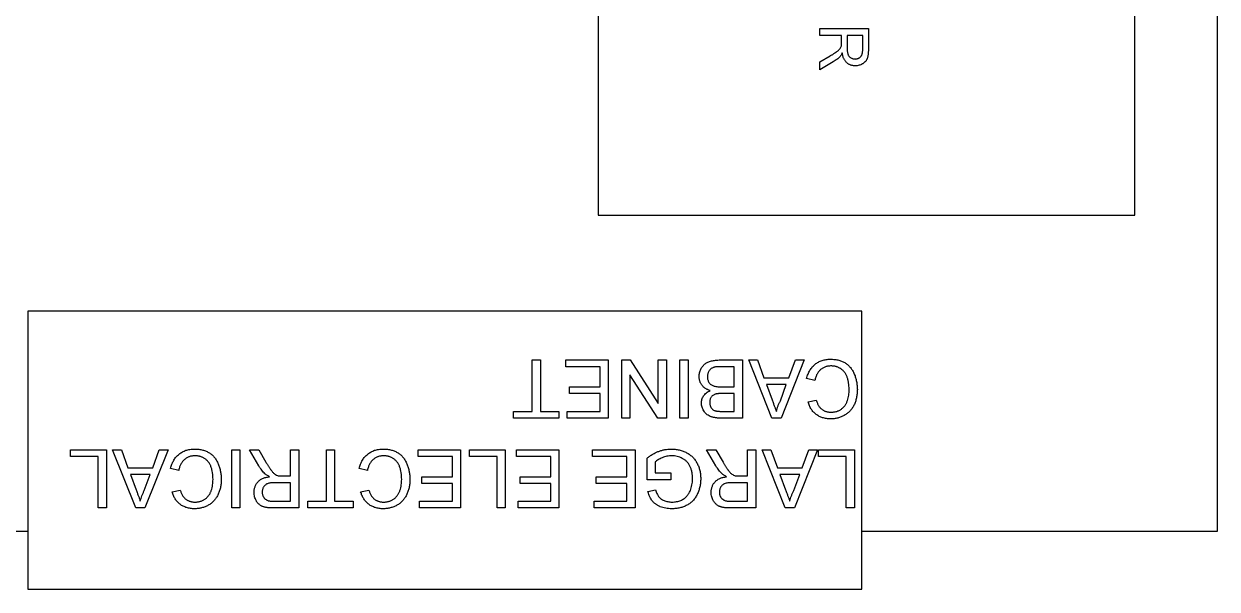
# Model space of a CAD drawing. Header units: inches. Extents: x -978 to -2, y 48 to 749.
# Drawn here: x -130.5 to -6, y 48.8 to 107.7 of the extents above; entities that cross this region are included whole.
import ezdxf

# ---------------------------------------------------------------- set-up
doc = ezdxf.new("R2010")
doc.units = ezdxf.units.IN
doc.header["$MEASUREMENT"] = 0

msp = doc.modelspace()

# ---------------------------------------------------------------- linework, layer by layer
at = {"color": 7, "linetype": 'Continuous', "lineweight": 25}
for p, q in [((-6, 183.28), (-6, 54.78)), ((-70.58, 162.8), (-70.58, 87.8)), ((-14.58, 87.8), (-14.58, 162.8)), ((-47.44, 107.25), (-42.38, 107.25)), ((-47.44, 106.54), (-47.44, 107.25)), ((-42.38, 107.25), (-42.38, 105.06)), ((-45.17, 106.54), (-47.44, 106.54)), ((-45.17, 105.81), (-45.17, 106.54)), ((-44.59, 106.54), (-44.59, 105.18)), ((-42.97, 106.54), (-44.59, 106.54)), ((-42.97, 105.03), (-42.97, 106.54)), ((-47.44, 103.76), (-46.37, 104.39)), ((-46.04, 103.78), (-47.44, 102.95)), ((-47.44, 102.95), (-47.44, 103.76)), ((-70.58, 87.8), (-14.58, 87.8)), ((-43.06, 77.78), (-130.06, 77.78)), ((-130.06, 77.78), (-130.06, 48.78)), ((-43.06, 48.78), (-43.06, 77.78)), ((-77.45, 72.68), (-76.59, 72.68)), ((-77.45, 67.31), (-77.45, 72.68)), ((-76.59, 72.68), (-76.59, 67.31)), ((-73.95, 72.68), (-69.51, 72.68)), ((-73.95, 71.98), (-73.95, 72.68)), ((-69.51, 72.68), (-69.51, 66.61)), ((-68.11, 72.68), (-67.21, 72.68)), ((-68.11, 66.61), (-68.11, 72.68)), ((-67.21, 72.68), (-64.3, 68.15)), ((-64.3, 72.68), (-63.45, 72.68)), ((-64.3, 68.15), (-64.3, 72.68)), ((-63.45, 72.68), (-63.45, 66.61)), ((-62.05, 72.68), (-61.19, 72.68)), ((-62.05, 66.61), (-62.05, 72.68)), ((-61.19, 72.68), (-61.19, 66.61)), ((-57.79, 72.68), (-55.51, 72.68)), ((-55.51, 72.68), (-55.51, 66.61)), ((-54.86, 72.68), (-53.96, 72.68)), ((-52.46, 66.61), (-54.86, 72.68)), ((-53.96, 72.68), (-53.27, 70.81)), ((-49.08, 72.68), (-51.49, 66.61)), ((-50.68, 70.81), (-49.99, 72.68)), ((-49.99, 72.68), (-49.08, 72.68)), ((-70.37, 71.98), (-73.95, 71.98)), ((-70.37, 69.88), (-70.37, 71.98)), ((-67.26, 71.14), (-67.26, 66.61)), ((-64.35, 66.61), (-67.26, 71.14)), ((-56.37, 71.98), (-57.8, 71.98)), ((-56.37, 69.88), (-56.37, 71.98)), ((-73.56, 69.88), (-70.37, 69.88)), ((-73.56, 69.18), (-73.56, 69.88)), ((-57.7, 69.88), (-56.37, 69.88)), ((-53.27, 70.81), (-50.68, 70.81)), ((-53.01, 70.11), (-52.42, 68.52)), ((-50.94, 70.11), (-53.01, 70.11)), ((-51.56, 68.43), (-50.94, 70.11)), ((-47.97, 70.54), (-48.82, 70.74)), ((-70.37, 69.18), (-73.56, 69.18)), ((-70.37, 67.31), (-70.37, 69.18)), ((-56.37, 69.18), (-57.62, 69.18)), ((-56.37, 67.31), (-56.37, 69.18)), ((-48.67, 68.3), (-47.81, 68.48)), ((-79.39, 67.31), (-77.45, 67.31)), ((-79.39, 66.61), (-79.39, 67.31)), ((-76.59, 67.31), (-74.65, 67.31)), ((-74.65, 67.31), (-74.65, 66.61)), ((-73.79, 67.31), (-70.37, 67.31)), ((-73.79, 66.61), (-73.79, 67.31)), ((-57.52, 67.31), (-56.37, 67.31)), ((-74.65, 66.61), (-79.39, 66.61)), ((-69.51, 66.61), (-73.79, 66.61)), ((-67.26, 66.61), (-68.11, 66.61)), ((-63.45, 66.61), (-64.35, 66.61)), ((-61.19, 66.61), (-62.05, 66.61)), ((-55.51, 66.61), (-57.78, 66.61)), ((-51.49, 66.61), (-52.46, 66.61)), ((-125.59, 63.31), (-121.86, 63.31)), ((-125.59, 62.61), (-125.59, 63.31)), ((-122.71, 62.61), (-125.59, 62.61)), ((-122.71, 57.24), (-122.71, 62.61)), ((-121.86, 63.31), (-121.86, 57.24)), ((-121.21, 63.31), (-120.3, 63.31)), ((-118.8, 57.24), (-121.21, 63.31)), ((-120.3, 63.31), (-119.61, 61.44)), ((-115.43, 63.31), (-117.84, 57.24)), ((-117.03, 61.44), (-116.34, 63.31)), ((-116.34, 63.31), (-115.43, 63.31)), ((-108.79, 63.31), (-107.94, 63.31)), ((-108.79, 57.24), (-108.79, 63.31)), ((-107.94, 63.31), (-107.94, 57.24)), ((-106.95, 63.31), (-105.97, 63.31)), ((-105.96, 61.63), (-106.95, 63.31)), ((-105.97, 63.31), (-105.22, 62.02)), ((-102.65, 63.31), (-101.79, 63.31)), ((-102.65, 60.58), (-102.65, 63.31)), ((-101.79, 63.31), (-101.79, 57.24)), ((-98.91, 63.31), (-98.06, 63.31)), ((-98.91, 57.94), (-98.91, 63.31)), ((-98.06, 63.31), (-98.06, 57.94)), ((-89.35, 63.31), (-84.91, 63.31)), ((-89.35, 62.61), (-89.35, 63.31)), ((-85.77, 62.61), (-89.35, 62.61)), ((-85.77, 60.5), (-85.77, 62.61)), ((-84.91, 63.31), (-84.91, 57.24)), ((-83.98, 63.31), (-80.25, 63.31)), ((-83.98, 62.61), (-83.98, 63.31)), ((-81.1, 62.61), (-83.98, 62.61)), ((-81.1, 57.24), (-81.1, 62.61)), ((-80.25, 63.31), (-80.25, 57.24)), ((-79.08, 63.31), (-74.65, 63.31)), ((-79.08, 62.61), (-79.08, 63.31)), ((-75.5, 62.61), (-79.08, 62.61)), ((-75.5, 60.5), (-75.5, 62.61)), ((-74.65, 63.31), (-74.65, 57.24)), ((-71.15, 63.31), (-66.71, 63.31)), ((-71.15, 62.61), (-71.15, 63.31)), ((-67.57, 62.61), (-71.15, 62.61)), ((-67.57, 60.5), (-67.57, 62.61)), ((-66.71, 63.31), (-66.71, 57.24)), ((-65.47, 60.19), (-65.47, 62.44)), ((-59.28, 63.31), (-58.29, 63.31)), ((-58.28, 61.63), (-59.28, 63.31)), ((-58.29, 63.31), (-57.54, 62.02)), ((-54.97, 63.31), (-54.11, 63.31)), ((-54.97, 60.58), (-54.97, 63.31)), ((-54.11, 63.31), (-54.11, 57.24)), ((-53.46, 63.31), (-52.56, 63.31)), ((-51.05, 57.24), (-53.46, 63.31)), ((-52.56, 63.31), (-51.87, 61.44)), ((-47.68, 63.31), (-50.09, 57.24)), ((-49.28, 61.44), (-48.59, 63.31)), ((-48.59, 63.31), (-47.68, 63.31)), ((-47.58, 63.31), (-43.84, 63.31)), ((-47.58, 62.61), (-47.58, 63.31)), ((-44.7, 62.61), (-47.58, 62.61)), ((-44.7, 57.24), (-44.7, 62.61)), ((-43.84, 63.31), (-43.84, 57.24)), ((-119.61, 61.44), (-117.03, 61.44)), ((-114.31, 61.16), (-115.17, 61.36)), ((-94.64, 61.16), (-95.49, 61.36)), ((-64.61, 62.04), (-64.61, 60.89)), ((-51.87, 61.44), (-49.28, 61.44)), ((-119.35, 60.74), (-118.77, 59.14)), ((-117.28, 60.74), (-119.35, 60.74)), ((-117.91, 59.06), (-117.28, 60.74)), ((-102.65, 59.88), (-104.27, 59.88)), ((-103.52, 60.58), (-102.65, 60.58)), ((-102.65, 57.94), (-102.65, 59.88)), ((-88.96, 60.5), (-85.77, 60.5)), ((-88.96, 59.8), (-88.96, 60.5)), ((-85.77, 59.8), (-88.96, 59.8)), ((-85.77, 57.94), (-85.77, 59.8)), ((-78.69, 60.5), (-75.5, 60.5)), ((-78.69, 59.8), (-78.69, 60.5)), ((-75.5, 59.8), (-78.69, 59.8)), ((-75.5, 57.94), (-75.5, 59.8)), ((-70.76, 60.5), (-67.57, 60.5)), ((-70.76, 59.8), (-70.76, 60.5)), ((-67.57, 59.8), (-70.76, 59.8)), ((-67.57, 57.94), (-67.57, 59.8)), ((-62.98, 60.19), (-65.47, 60.19)), ((-64.61, 60.89), (-62.98, 60.89)), ((-62.98, 60.89), (-62.98, 60.19)), ((-54.97, 59.88), (-56.59, 59.88)), ((-55.84, 60.58), (-54.97, 60.58)), ((-54.97, 57.94), (-54.97, 59.88)), ((-51.61, 60.74), (-51.02, 59.14)), ((-49.54, 60.74), (-51.61, 60.74)), ((-50.16, 59.06), (-49.54, 60.74)), ((-115.01, 58.92), (-114.16, 59.11)), ((-95.34, 58.92), (-94.48, 59.11)), ((-65.37, 58.95), (-64.59, 59.14)), ((-104.46, 57.94), (-102.65, 57.94)), ((-100.86, 57.94), (-98.91, 57.94)), ((-100.86, 57.24), (-100.86, 57.94)), ((-98.06, 57.94), (-96.11, 57.94)), ((-96.11, 57.94), (-96.11, 57.24)), ((-89.19, 57.94), (-85.77, 57.94)), ((-89.19, 57.24), (-89.19, 57.94)), ((-78.92, 57.94), (-75.5, 57.94)), ((-78.92, 57.24), (-78.92, 57.94)), ((-70.99, 57.94), (-67.57, 57.94)), ((-70.99, 57.24), (-70.99, 57.94)), ((-56.78, 57.94), (-54.97, 57.94)), ((-121.86, 57.24), (-122.71, 57.24)), ((-117.84, 57.24), (-118.8, 57.24)), ((-107.94, 57.24), (-108.79, 57.24)), ((-101.79, 57.24), (-104.42, 57.24)), ((-96.11, 57.24), (-100.86, 57.24)), ((-84.91, 57.24), (-89.19, 57.24)), ((-80.25, 57.24), (-81.1, 57.24)), ((-74.65, 57.24), (-78.92, 57.24)), ((-66.71, 57.24), (-70.99, 57.24)), ((-54.11, 57.24), (-56.74, 57.24)), ((-50.09, 57.24), (-51.05, 57.24)), ((-43.84, 57.24), (-44.7, 57.24)), ((-130.06, 54.78), (-142.06, 54.78)), ((-6, 54.78), (-43.06, 54.78)), ((-130.06, 48.78), (-43.06, 48.78))]:
    msp.add_line(p, q, dxfattribs=at)
for points, knots in [([(-45.19, 105.46), (-45.19, 105.48), (-45.18, 105.52), (-45.18, 105.6), (-45.17, 105.7), (-45.17, 105.77), (-45.17, 105.81)], [0, 0, 0, 0, 0.177495, 0.405226, 0.678388, 1, 1, 1, 1]), ([(-46.37, 104.39), (-46.33, 104.42), (-46.26, 104.46), (-46.15, 104.52), (-46.06, 104.59), (-45.97, 104.64), (-45.88, 104.7), (-45.8, 104.75), (-45.73, 104.8), (-45.65, 104.86), (-45.56, 104.93), (-45.46, 105.01), (-45.38, 105.09), (-45.31, 105.19), (-45.24, 105.31), (-45.21, 105.41), (-45.19, 105.46)], [0, 0, 0, 0, 0.080781, 0.156541, 0.227935, 0.29431, 0.356868, 0.414759, 0.467641, 0.516748, 0.60473, 0.681571, 0.74811, 0.804941, 0.905406, 1, 1, 1, 1]), ([(-45.1, 104.7), (-45.13, 104.66), (-45.16, 104.58), (-45.23, 104.48), (-45.29, 104.39), (-45.33, 104.33), (-45.35, 104.31)], [0, 0, 0, 0, 0.293076, 0.556562, 0.791914, 1, 1, 1, 1]), ([(-43.75, 103.36), (-43.79, 103.36), (-43.87, 103.36), (-44, 103.38), (-44.12, 103.41), (-44.24, 103.44), (-44.34, 103.49), (-44.45, 103.54), (-44.55, 103.61), (-44.64, 103.69), (-44.73, 103.78), (-44.81, 103.88), (-44.88, 103.99), (-44.94, 104.11), (-45, 104.24), (-45.04, 104.38), (-45.08, 104.54), (-45.1, 104.65), (-45.1, 104.7)], [0, 0, 0, 0, 0.061413, 0.121295, 0.179224, 0.235938, 0.292217, 0.348197, 0.404445, 0.462026, 0.520334, 0.580383, 0.641826, 0.706363, 0.773851, 0.845266, 0.920155, 1, 1, 1, 1]), ([(-44.59, 105.18), (-44.59, 105.12), (-44.58, 104.99), (-44.57, 104.81), (-44.54, 104.66), (-44.5, 104.53), (-44.45, 104.42), (-44.38, 104.33), (-44.3, 104.25), (-44.2, 104.19), (-44.1, 104.14), (-43.99, 104.1), (-43.88, 104.08), (-43.8, 104.08), (-43.76, 104.07)], [0, 0, 0, 0, 0.12886, 0.240892, 0.338044, 0.42012, 0.494058, 0.566095, 0.636805, 0.709148, 0.781942, 0.854285, 0.92617, 1, 1, 1, 1]), ([(-43.76, 104.07), (-43.73, 104.08), (-43.68, 104.08), (-43.6, 104.09), (-43.52, 104.11), (-43.44, 104.13), (-43.37, 104.16), (-43.31, 104.2), (-43.25, 104.25), (-43.19, 104.3), (-43.14, 104.37), (-43.09, 104.44), (-43.05, 104.52), (-43.02, 104.6), (-43, 104.7), (-42.98, 104.8), (-42.97, 104.91), (-42.97, 104.99), (-42.97, 105.03)], [0, 0, 0, 0, 0.060326, 0.11816, 0.174187, 0.229539, 0.28345, 0.337827, 0.392632, 0.448466, 0.505965, 0.565059, 0.626654, 0.692232, 0.761131, 0.83531, 0.915326, 1, 1, 1, 1]), ([(-42.38, 105.06), (-42.38, 105.01), (-42.38, 104.91), (-42.39, 104.76), (-42.4, 104.62), (-42.41, 104.5), (-42.43, 104.38), (-42.46, 104.28), (-42.48, 104.18), (-42.52, 104.09), (-42.55, 104.01), (-42.6, 103.93), (-42.65, 103.86), (-42.7, 103.79), (-42.77, 103.73), (-42.84, 103.67), (-42.91, 103.61), (-43.02, 103.54), (-43.17, 103.47), (-43.35, 103.41), (-43.55, 103.37), (-43.68, 103.36), (-43.75, 103.36)], [0, 0, 0, 0, 0.062113, 0.120212, 0.174385, 0.225444, 0.272358, 0.316388, 0.356869, 0.393978, 0.429589, 0.464683, 0.500036, 0.535483, 0.571363, 0.607909, 0.645662, 0.684517, 0.762579, 0.840497, 0.919073, 1, 1, 1, 1]), ([(-45.35, 104.31), (-45.4, 104.26), (-45.5, 104.16), (-45.66, 104.03), (-45.84, 103.9), (-45.97, 103.82), (-46.04, 103.78)], [0, 0, 0, 0, 0.229528, 0.471466, 0.728186, 1, 1, 1, 1]), ([(-60.02, 70.94), (-60.02, 71.01), (-60.02, 71.15), (-59.98, 71.35), (-59.93, 71.54), (-59.85, 71.72), (-59.76, 71.89), (-59.65, 72.04), (-59.54, 72.17), (-59.41, 72.28), (-59.27, 72.38), (-59.11, 72.46), (-58.94, 72.53), (-58.75, 72.58), (-58.54, 72.63), (-58.31, 72.65), (-58.06, 72.68), (-57.88, 72.68), (-57.79, 72.68)], [0, 0, 0, 0, 0.064255, 0.12736, 0.189472, 0.251721, 0.312027, 0.368675, 0.422681, 0.47406, 0.525774, 0.579622, 0.637375, 0.6984, 0.764357, 0.836315, 0.914678, 1, 1, 1, 1]), ([(-48.82, 70.74), (-48.8, 70.82), (-48.76, 70.97), (-48.68, 71.2), (-48.58, 71.41), (-48.48, 71.6), (-48.36, 71.79), (-48.23, 71.95), (-48.08, 72.1), (-47.93, 72.24), (-47.76, 72.36), (-47.59, 72.47), (-47.4, 72.56), (-47.21, 72.63), (-47, 72.69), (-46.79, 72.73), (-46.57, 72.75), (-46.42, 72.75), (-46.35, 72.76)], [0, 0, 0, 0, 0.071578, 0.140016, 0.206197, 0.270156, 0.332001, 0.392755, 0.452579, 0.512253, 0.571532, 0.630152, 0.688769, 0.748164, 0.808703, 0.870256, 0.9339, 1, 1, 1, 1]), ([(-46.35, 72.76), (-46.27, 72.75), (-46.11, 72.75), (-45.89, 72.73), (-45.67, 72.7), (-45.47, 72.66), (-45.28, 72.6), (-45.1, 72.54), (-44.93, 72.46), (-44.77, 72.36), (-44.62, 72.26), (-44.48, 72.14), (-44.36, 72.01), (-44.24, 71.88), (-44.13, 71.73), (-44.02, 71.57), (-43.93, 71.39), (-43.85, 71.21), (-43.77, 71.02), (-43.71, 70.83), (-43.66, 70.63), (-43.61, 70.43), (-43.58, 70.23), (-43.55, 70.02), (-43.54, 69.81), (-43.53, 69.67), (-43.53, 69.6)], [0, 0, 0, 0, 0.0491959, 0.0962479, 0.1413486, 0.1846561, 0.2260587, 0.2661731, 0.3052898, 0.3432451, 0.3808773, 0.4184958, 0.4563188, 0.4942367, 0.5330235, 0.5724732, 0.6130788, 0.6549345, 0.6973968, 0.7398841, 0.7821948, 0.8250615, 0.8679875, 0.9114105, 0.9553719, 1, 1, 1, 1]), ([(-58.32, 71.95), (-58.36, 71.94), (-58.45, 71.92), (-58.56, 71.88), (-58.67, 71.84), (-58.76, 71.78), (-58.85, 71.72), (-58.93, 71.64), (-59, 71.55), (-59.06, 71.44), (-59.11, 71.33), (-59.14, 71.2), (-59.16, 71.07), (-59.17, 70.98), (-59.17, 70.93)], [0, 0, 0, 0, 0.088971, 0.172271, 0.250312, 0.324655, 0.397844, 0.473301, 0.551826, 0.634749, 0.721766, 0.810393, 0.903175, 1, 1, 1, 1]), ([(-57.8, 71.98), (-57.86, 71.98), (-57.96, 71.98), (-58.11, 71.97), (-58.22, 71.96), (-58.29, 71.95), (-58.32, 71.95)], [0, 0, 0, 0, 0.3293955, 0.6051903, 0.8278866, 1, 1, 1, 1]), ([(-46.27, 72.06), (-46.32, 72.05), (-46.42, 72.05), (-46.57, 72.03), (-46.72, 72.01), (-46.86, 71.96), (-47, 71.91), (-47.12, 71.84), (-47.25, 71.76), (-47.36, 71.67), (-47.47, 71.57), (-47.57, 71.46), (-47.66, 71.33), (-47.74, 71.2), (-47.81, 71.05), (-47.87, 70.89), (-47.93, 70.72), (-47.95, 70.6), (-47.97, 70.54)], [0, 0, 0, 0, 0.063336, 0.125111, 0.184688, 0.24321, 0.300888, 0.35837, 0.415761, 0.474387, 0.533966, 0.594008, 0.655072, 0.71861, 0.784375, 0.852991, 0.9249, 1, 1, 1, 1]), ([(-44.39, 69.6), (-44.39, 69.72), (-44.4, 69.96), (-44.44, 70.3), (-44.5, 70.63), (-44.58, 70.88), (-44.66, 71.06), (-44.73, 71.19), (-44.8, 71.31), (-44.88, 71.42), (-44.97, 71.52), (-45.06, 71.62), (-45.17, 71.7), (-45.28, 71.78), (-45.39, 71.84), (-45.51, 71.9), (-45.63, 71.95), (-45.75, 71.99), (-45.88, 72.02), (-46, 72.04), (-46.13, 72.05), (-46.22, 72.05), (-46.27, 72.06)], [0, 0, 0, 0, 0.105343, 0.204375, 0.298069, 0.38707, 0.429726, 0.470901, 0.511122, 0.550179, 0.588354, 0.626683, 0.664452, 0.702515, 0.740481, 0.777618, 0.814716, 0.851527, 0.888098, 0.925112, 0.962104, 1, 1, 1, 1]), ([(-58.88, 69.49), (-58.92, 69.5), (-59.01, 69.53), (-59.14, 69.58), (-59.26, 69.64), (-59.37, 69.7), (-59.47, 69.77), (-59.56, 69.85), (-59.65, 69.94), (-59.73, 70.03), (-59.8, 70.13), (-59.86, 70.23), (-59.91, 70.34), (-59.95, 70.45), (-59.98, 70.57), (-60.01, 70.69), (-60.02, 70.81), (-60.02, 70.9), (-60.02, 70.94)], [0, 0, 0, 0, 0.070464, 0.137957, 0.203579, 0.267692, 0.330186, 0.391534, 0.452664, 0.513154, 0.573454, 0.632968, 0.692332, 0.751474, 0.812187, 0.872962, 0.93542, 1, 1, 1, 1]), ([(-59.17, 70.93), (-59.17, 70.87), (-59.16, 70.77), (-59.13, 70.61), (-59.08, 70.46), (-59.01, 70.33), (-58.92, 70.22), (-58.81, 70.12), (-58.69, 70.04), (-58.54, 69.97), (-58.38, 69.93), (-58.18, 69.9), (-57.95, 69.88), (-57.79, 69.88), (-57.7, 69.88)], [0, 0, 0, 0, 0.08014, 0.156281, 0.229406, 0.301799, 0.372743, 0.442668, 0.513321, 0.586548, 0.668323, 0.763677, 0.874081, 1, 1, 1, 1]), ([(-59.79, 68.18), (-59.79, 68.25), (-59.78, 68.38), (-59.74, 68.57), (-59.67, 68.75), (-59.57, 68.93), (-59.44, 69.1), (-59.28, 69.25), (-59.09, 69.38), (-58.95, 69.45), (-58.88, 69.49)], [0, 0, 0, 0, 0.115843, 0.230569, 0.347355, 0.468253, 0.592303, 0.71997, 0.8556, 1, 1, 1, 1]), ([(-58.35, 69.11), (-58.39, 69.09), (-58.48, 69.06), (-58.6, 68.99), (-58.71, 68.9), (-58.79, 68.8), (-58.85, 68.68), (-58.9, 68.55), (-58.93, 68.41), (-58.93, 68.31), (-58.93, 68.26)], [0, 0, 0, 0, 0.1323769, 0.2551949, 0.3737221, 0.4900113, 0.6078124, 0.7311098, 0.8599974, 1, 1, 1, 1]), ([(-57.62, 69.18), (-57.66, 69.18), (-57.74, 69.18), (-57.85, 69.17), (-57.96, 69.17), (-58.05, 69.16), (-58.14, 69.15), (-58.22, 69.14), (-58.28, 69.13), (-58.33, 69.11), (-58.35, 69.11)], [0, 0, 0, 0, 0.16698, 0.320807, 0.463135, 0.594248, 0.712367, 0.819455, 0.915752, 1, 1, 1, 1]), ([(-52.42, 68.52), (-52.4, 68.46), (-52.35, 68.33), (-52.29, 68.16), (-52.23, 67.99), (-52.17, 67.84), (-52.11, 67.69), (-52.06, 67.56), (-52.02, 67.43), (-51.99, 67.35), (-51.97, 67.31)], [0, 0, 0, 0, 0.153148, 0.299433, 0.436426, 0.565671, 0.686508, 0.799269, 0.903395, 1, 1, 1, 1]), ([(-47.81, 68.48), (-47.79, 68.43), (-47.76, 68.33), (-47.7, 68.18), (-47.64, 68.04), (-47.57, 67.92), (-47.5, 67.81), (-47.42, 67.7), (-47.33, 67.61), (-47.24, 67.53), (-47.14, 67.46), (-47.04, 67.4), (-46.93, 67.35), (-46.81, 67.31), (-46.69, 67.27), (-46.56, 67.25), (-46.43, 67.24), (-46.33, 67.23), (-46.29, 67.23)], [0, 0, 0, 0, 0.077231, 0.151165, 0.220785, 0.28715, 0.350632, 0.411307, 0.469964, 0.526707, 0.582498, 0.638509, 0.694918, 0.75242, 0.811251, 0.871856, 0.934644, 1, 1, 1, 1]), ([(-43.53, 69.6), (-43.53, 69.52), (-43.54, 69.37), (-43.55, 69.15), (-43.58, 68.93), (-43.62, 68.72), (-43.67, 68.52), (-43.73, 68.33), (-43.8, 68.14), (-43.88, 67.96), (-43.98, 67.79), (-44.08, 67.63), (-44.19, 67.48), (-44.31, 67.34), (-44.44, 67.21), (-44.58, 67.1), (-44.73, 66.99), (-44.89, 66.89), (-45.06, 66.81), (-45.23, 66.74), (-45.4, 66.67), (-45.58, 66.62), (-45.76, 66.58), (-45.95, 66.55), (-46.14, 66.54), (-46.26, 66.53), (-46.33, 66.53)], [0, 0, 0, 0, 0.049401, 0.097605, 0.144255, 0.189472, 0.233915, 0.277237, 0.319859, 0.361957, 0.403486, 0.443934, 0.483649, 0.522893, 0.561858, 0.600795, 0.640104, 0.679643, 0.7194, 0.758854, 0.798315, 0.837802, 0.877469, 0.917683, 0.958393, 1, 1, 1, 1]), ([(-46.29, 67.23), (-46.23, 67.23), (-46.13, 67.24), (-45.97, 67.25), (-45.83, 67.28), (-45.68, 67.31), (-45.55, 67.36), (-45.42, 67.42), (-45.3, 67.48), (-45.19, 67.56), (-45.08, 67.65), (-44.98, 67.74), (-44.89, 67.84), (-44.81, 67.95), (-44.74, 68.06), (-44.67, 68.19), (-44.61, 68.31), (-44.55, 68.5), (-44.49, 68.73), (-44.43, 69.01), (-44.39, 69.3), (-44.39, 69.5), (-44.39, 69.6)], [0, 0, 0, 0, 0.046763, 0.091969, 0.135804, 0.178232, 0.219441, 0.260177, 0.30028, 0.340548, 0.380311, 0.419642, 0.459017, 0.498182, 0.53767, 0.577913, 0.618649, 0.660762, 0.745299, 0.829745, 0.914602, 1, 1, 1, 1]), ([(-57.78, 66.61), (-57.84, 66.61), (-57.95, 66.61), (-58.11, 66.62), (-58.26, 66.64), (-58.41, 66.66), (-58.54, 66.68), (-58.67, 66.72), (-58.78, 66.75), (-58.93, 66.81), (-59.09, 66.9), (-59.27, 67.03), (-59.43, 67.19), (-59.55, 67.37), (-59.66, 67.56), (-59.73, 67.77), (-59.78, 67.97), (-59.79, 68.11), (-59.79, 68.18)], [0, 0, 0, 0, 0.058732, 0.114603, 0.167657, 0.217967, 0.265775, 0.311171, 0.353792, 0.394745, 0.472806, 0.549192, 0.62478, 0.702625, 0.779741, 0.854063, 0.927155, 1, 1, 1, 1]), ([(-58.93, 68.26), (-58.93, 68.21), (-58.93, 68.11), (-58.9, 67.97), (-58.86, 67.84), (-58.8, 67.72), (-58.72, 67.61), (-58.63, 67.52), (-58.52, 67.45), (-58.42, 67.4), (-58.33, 67.37), (-58.25, 67.36), (-58.15, 67.34), (-58.05, 67.33), (-57.93, 67.32), (-57.81, 67.32), (-57.67, 67.31), (-57.57, 67.31), (-57.52, 67.31)], [0, 0, 0, 0, 0.076011, 0.148136, 0.217788, 0.286768, 0.354043, 0.418611, 0.483636, 0.55023, 0.586928, 0.629158, 0.677238, 0.730043, 0.788863, 0.85375, 0.92411, 1, 1, 1, 1]), ([(-51.97, 67.31), (-51.95, 67.41), (-51.9, 67.6), (-51.81, 67.88), (-51.69, 68.16), (-51.6, 68.34), (-51.56, 68.43)], [0, 0, 0, 0, 0.2472941, 0.4956078, 0.7463592, 1, 1, 1, 1]), ([(-46.33, 66.53), (-46.4, 66.53), (-46.54, 66.54), (-46.75, 66.56), (-46.95, 66.6), (-47.15, 66.65), (-47.33, 66.71), (-47.5, 66.79), (-47.67, 66.89), (-47.82, 66.99), (-47.97, 67.12), (-48.11, 67.25), (-48.23, 67.39), (-48.34, 67.55), (-48.44, 67.72), (-48.53, 67.9), (-48.6, 68.09), (-48.65, 68.23), (-48.67, 68.3)], [0, 0, 0, 0, 0.068649, 0.134937, 0.198842, 0.261409, 0.322517, 0.382377, 0.442471, 0.502228, 0.562101, 0.621732, 0.681851, 0.742049, 0.803908, 0.867162, 0.932361, 1, 1, 1, 1]), ([(-115.17, 61.36), (-115.15, 61.44), (-115.11, 61.6), (-115.02, 61.82), (-114.93, 62.04), (-114.82, 62.23), (-114.71, 62.41), (-114.58, 62.58), (-114.43, 62.73), (-114.28, 62.87), (-114.11, 62.99), (-113.93, 63.09), (-113.75, 63.18), (-113.56, 63.26), (-113.35, 63.31), (-113.14, 63.35), (-112.92, 63.38), (-112.77, 63.38), (-112.69, 63.38)], [0, 0, 0, 0, 0.071578, 0.140016, 0.206197, 0.270156, 0.332001, 0.392755, 0.452579, 0.512253, 0.571532, 0.630152, 0.688769, 0.748164, 0.808703, 0.870256, 0.9339, 1, 1, 1, 1]), ([(-112.61, 62.68), (-112.67, 62.68), (-112.77, 62.68), (-112.92, 62.66), (-113.07, 62.63), (-113.21, 62.59), (-113.34, 62.54), (-113.47, 62.47), (-113.59, 62.39), (-113.71, 62.3), (-113.82, 62.2), (-113.92, 62.09), (-114, 61.96), (-114.09, 61.82), (-114.16, 61.67), (-114.22, 61.52), (-114.27, 61.34), (-114.3, 61.22), (-114.31, 61.16)], [0, 0, 0, 0, 0.063336, 0.125111, 0.184688, 0.24321, 0.300888, 0.35837, 0.415761, 0.474387, 0.533966, 0.594008, 0.655072, 0.71861, 0.784375, 0.852991, 0.9249, 1, 1, 1, 1]), ([(-112.69, 63.38), (-112.61, 63.38), (-112.46, 63.38), (-112.23, 63.36), (-112.02, 63.33), (-111.82, 63.29), (-111.63, 63.23), (-111.44, 63.16), (-111.28, 63.08), (-111.12, 62.99), (-110.97, 62.88), (-110.83, 62.77), (-110.7, 62.64), (-110.58, 62.5), (-110.47, 62.35), (-110.37, 62.19), (-110.28, 62.02), (-110.19, 61.84), (-110.12, 61.65), (-110.06, 61.46), (-110, 61.26), (-109.96, 61.06), (-109.92, 60.86), (-109.9, 60.65), (-109.88, 60.44), (-109.88, 60.3), (-109.88, 60.23)], [0, 0, 0, 0, 0.0491959, 0.0962479, 0.1413486, 0.1846561, 0.2260587, 0.2661731, 0.3052898, 0.3432451, 0.3808773, 0.4184958, 0.4563188, 0.4942367, 0.5330235, 0.5724732, 0.6130788, 0.6549345, 0.6973968, 0.7398841, 0.7821948, 0.8250615, 0.8679875, 0.9114105, 0.9553719, 1, 1, 1, 1]), ([(-110.74, 60.22), (-110.74, 60.35), (-110.74, 60.58), (-110.79, 60.93), (-110.85, 61.25), (-110.93, 61.5), (-111.01, 61.69), (-111.07, 61.82), (-111.15, 61.94), (-111.23, 62.05), (-111.31, 62.15), (-111.41, 62.24), (-111.51, 62.33), (-111.62, 62.4), (-111.74, 62.47), (-111.86, 62.53), (-111.98, 62.58), (-112.1, 62.61), (-112.22, 62.65), (-112.35, 62.67), (-112.48, 62.68), (-112.57, 62.68), (-112.61, 62.68)], [0, 0, 0, 0, 0.105343, 0.204375, 0.298069, 0.38707, 0.429726, 0.470901, 0.511122, 0.550179, 0.588354, 0.626683, 0.664452, 0.702515, 0.740481, 0.777618, 0.814716, 0.851527, 0.888098, 0.925112, 0.962104, 1, 1, 1, 1]), ([(-95.49, 61.36), (-95.47, 61.44), (-95.43, 61.6), (-95.34, 61.82), (-95.25, 62.04), (-95.15, 62.23), (-95.03, 62.41), (-94.9, 62.58), (-94.75, 62.73), (-94.6, 62.87), (-94.43, 62.99), (-94.26, 63.09), (-94.07, 63.18), (-93.88, 63.26), (-93.67, 63.31), (-93.46, 63.35), (-93.24, 63.38), (-93.09, 63.38), (-93.01, 63.38)], [0, 0, 0, 0, 0.071578, 0.140016, 0.206197, 0.270156, 0.332001, 0.392755, 0.452579, 0.512253, 0.571532, 0.630152, 0.688769, 0.748164, 0.808703, 0.870256, 0.9339, 1, 1, 1, 1]), ([(-92.93, 62.68), (-92.99, 62.68), (-93.09, 62.68), (-93.24, 62.66), (-93.39, 62.63), (-93.53, 62.59), (-93.66, 62.54), (-93.79, 62.47), (-93.91, 62.39), (-94.03, 62.3), (-94.14, 62.2), (-94.24, 62.09), (-94.33, 61.96), (-94.41, 61.82), (-94.48, 61.67), (-94.54, 61.52), (-94.59, 61.34), (-94.62, 61.22), (-94.64, 61.16)], [0, 0, 0, 0, 0.063336, 0.125111, 0.184688, 0.24321, 0.300888, 0.35837, 0.415761, 0.474387, 0.533966, 0.594008, 0.655072, 0.71861, 0.784375, 0.852991, 0.9249, 1, 1, 1, 1]), ([(-93.01, 63.38), (-92.94, 63.38), (-92.78, 63.38), (-92.56, 63.36), (-92.34, 63.33), (-92.14, 63.29), (-91.95, 63.23), (-91.77, 63.16), (-91.6, 63.08), (-91.44, 62.99), (-91.29, 62.88), (-91.15, 62.77), (-91.02, 62.64), (-90.9, 62.5), (-90.79, 62.35), (-90.69, 62.19), (-90.6, 62.02), (-90.52, 61.84), (-90.44, 61.65), (-90.38, 61.46), (-90.32, 61.26), (-90.28, 61.06), (-90.25, 60.86), (-90.22, 60.65), (-90.2, 60.44), (-90.2, 60.3), (-90.2, 60.23)], [0, 0, 0, 0, 0.049196, 0.096248, 0.141349, 0.184656, 0.226059, 0.266173, 0.30529, 0.343245, 0.380877, 0.418496, 0.456319, 0.494237, 0.533024, 0.572473, 0.613079, 0.654934, 0.697397, 0.739884, 0.782195, 0.825062, 0.867987, 0.911411, 0.955372, 1, 1, 1, 1]), ([(-91.06, 60.22), (-91.06, 60.35), (-91.06, 60.58), (-91.11, 60.93), (-91.17, 61.25), (-91.25, 61.5), (-91.33, 61.69), (-91.39, 61.82), (-91.47, 61.94), (-91.55, 62.05), (-91.64, 62.15), (-91.73, 62.24), (-91.83, 62.33), (-91.94, 62.4), (-92.06, 62.47), (-92.18, 62.53), (-92.3, 62.58), (-92.42, 62.61), (-92.54, 62.65), (-92.67, 62.67), (-92.8, 62.68), (-92.89, 62.68), (-92.93, 62.68)], [0, 0, 0, 0, 0.105343, 0.204375, 0.298069, 0.38707, 0.429726, 0.470901, 0.511122, 0.550179, 0.588354, 0.626683, 0.664452, 0.702515, 0.740481, 0.777618, 0.814716, 0.851527, 0.888098, 0.925112, 0.962104, 1, 1, 1, 1]), ([(-65.47, 62.44), (-65.37, 62.51), (-65.18, 62.66), (-64.87, 62.85), (-64.56, 63.02), (-64.25, 63.15), (-63.94, 63.25), (-63.61, 63.33), (-63.29, 63.37), (-63.07, 63.38), (-62.96, 63.38)], [0, 0, 0, 0, 0.135541, 0.266762, 0.393554, 0.517946, 0.639664, 0.759797, 0.87974, 1, 1, 1, 1]), ([(-62.89, 62.68), (-62.97, 62.68), (-63.14, 62.67), (-63.39, 62.64), (-63.64, 62.57), (-63.88, 62.48), (-64.1, 62.38), (-64.3, 62.27), (-64.47, 62.17), (-64.57, 62.08), (-64.61, 62.04)], [0, 0, 0, 0, 0.135098, 0.269573, 0.405026, 0.543117, 0.676348, 0.796803, 0.903663, 1, 1, 1, 1]), ([(-62.96, 63.38), (-62.89, 63.38), (-62.74, 63.38), (-62.53, 63.36), (-62.31, 63.33), (-62.11, 63.29), (-61.91, 63.24), (-61.71, 63.17), (-61.52, 63.09), (-61.34, 63.01), (-61.16, 62.91), (-61, 62.79), (-60.84, 62.67), (-60.7, 62.54), (-60.57, 62.4), (-60.44, 62.24), (-60.34, 62.08), (-60.24, 61.91), (-60.15, 61.72), (-60.07, 61.54), (-60.01, 61.34), (-59.96, 61.14), (-59.92, 60.94), (-59.89, 60.73), (-59.87, 60.52), (-59.87, 60.37), (-59.87, 60.3)], [0, 0, 0, 0, 0.044699, 0.088796, 0.131912, 0.174225, 0.21638, 0.258301, 0.299833, 0.341459, 0.382703, 0.423098, 0.463002, 0.502657, 0.541964, 0.581674, 0.621727, 0.662298, 0.703372, 0.744354, 0.78565, 0.827265, 0.869336, 0.911963, 0.955548, 1, 1, 1, 1]), ([(-60.72, 60.27), (-60.72, 60.33), (-60.72, 60.46), (-60.74, 60.65), (-60.76, 60.83), (-60.79, 61.01), (-60.83, 61.17), (-60.87, 61.33), (-60.93, 61.47), (-60.99, 61.62), (-61.06, 61.75), (-61.14, 61.87), (-61.23, 61.98), (-61.33, 62.09), (-61.43, 62.19), (-61.54, 62.27), (-61.66, 62.35), (-61.83, 62.44), (-62.05, 62.54), (-62.32, 62.62), (-62.6, 62.67), (-62.79, 62.68), (-62.89, 62.68)], [0, 0, 0, 0, 0.053538, 0.104883, 0.154435, 0.202077, 0.247846, 0.291965, 0.335047, 0.37675, 0.417413, 0.45728, 0.496143, 0.534506, 0.572835, 0.611177, 0.649576, 0.688923, 0.767064, 0.844414, 0.921553, 1, 1, 1, 1]), ([(-105.32, 60.8), (-105.38, 60.86), (-105.5, 60.98), (-105.66, 61.17), (-105.81, 61.39), (-105.91, 61.55), (-105.96, 61.63)], [0, 0, 0, 0, 0.229528, 0.471466, 0.728186, 1, 1, 1, 1]), ([(-105.22, 62.02), (-105.19, 61.98), (-105.14, 61.89), (-105.06, 61.76), (-104.99, 61.65), (-104.92, 61.54), (-104.85, 61.44), (-104.79, 61.34), (-104.73, 61.26), (-104.66, 61.16), (-104.57, 61.05), (-104.48, 60.93), (-104.38, 60.84), (-104.27, 60.75), (-104.12, 60.67), (-104, 60.63), (-103.94, 60.61)], [0, 0, 0, 0, 0.080781, 0.156541, 0.227935, 0.29431, 0.356868, 0.414759, 0.467641, 0.516748, 0.60473, 0.681571, 0.74811, 0.804941, 0.905406, 1, 1, 1, 1]), ([(-57.64, 60.8), (-57.7, 60.86), (-57.82, 60.98), (-57.98, 61.17), (-58.14, 61.39), (-58.23, 61.55), (-58.28, 61.63)], [0, 0, 0, 0, 0.2295276, 0.4714659, 0.7281863, 1, 1, 1, 1]), ([(-57.54, 62.02), (-57.51, 61.98), (-57.46, 61.89), (-57.38, 61.76), (-57.31, 61.65), (-57.24, 61.54), (-57.17, 61.44), (-57.11, 61.34), (-57.05, 61.26), (-56.98, 61.16), (-56.89, 61.05), (-56.8, 60.93), (-56.7, 60.84), (-56.59, 60.75), (-56.45, 60.67), (-56.32, 60.63), (-56.27, 60.61)], [0, 0, 0, 0, 0.080781, 0.156541, 0.227935, 0.29431, 0.356868, 0.414759, 0.467641, 0.516748, 0.60473, 0.681571, 0.74811, 0.804941, 0.905406, 1, 1, 1, 1]), ([(-109.88, 60.23), (-109.88, 60.15), (-109.88, 60), (-109.9, 59.77), (-109.93, 59.56), (-109.97, 59.35), (-110.02, 59.15), (-110.08, 58.95), (-110.15, 58.77), (-110.23, 58.59), (-110.32, 58.42), (-110.43, 58.26), (-110.54, 58.11), (-110.66, 57.97), (-110.79, 57.84), (-110.93, 57.72), (-111.08, 57.62), (-111.24, 57.52), (-111.4, 57.44), (-111.57, 57.36), (-111.75, 57.3), (-111.92, 57.25), (-112.11, 57.21), (-112.29, 57.18), (-112.48, 57.16), (-112.61, 57.16), (-112.68, 57.16)], [0, 0, 0, 0, 0.049401, 0.097605, 0.144255, 0.189472, 0.233915, 0.277237, 0.319859, 0.361957, 0.403486, 0.443934, 0.483649, 0.522893, 0.561858, 0.600795, 0.640104, 0.679643, 0.7194, 0.758854, 0.798315, 0.837802, 0.877469, 0.917683, 0.958393, 1, 1, 1, 1]), ([(-112.63, 57.86), (-112.58, 57.86), (-112.48, 57.86), (-112.32, 57.88), (-112.17, 57.9), (-112.03, 57.94), (-111.9, 57.99), (-111.77, 58.04), (-111.65, 58.11), (-111.53, 58.19), (-111.43, 58.28), (-111.33, 58.37), (-111.24, 58.47), (-111.16, 58.58), (-111.08, 58.69), (-111.02, 58.81), (-110.96, 58.94), (-110.9, 59.12), (-110.83, 59.36), (-110.78, 59.64), (-110.74, 59.93), (-110.74, 60.13), (-110.74, 60.22)], [0, 0, 0, 0, 0.046763, 0.091969, 0.135804, 0.178232, 0.219441, 0.260177, 0.30028, 0.340548, 0.380311, 0.419642, 0.459017, 0.498182, 0.53767, 0.577913, 0.618649, 0.660762, 0.745299, 0.829745, 0.914602, 1, 1, 1, 1]), ([(-106.46, 58.87), (-106.46, 58.93), (-106.45, 59.03), (-106.44, 59.18), (-106.4, 59.32), (-106.36, 59.46), (-106.31, 59.59), (-106.24, 59.72), (-106.16, 59.84), (-106.07, 59.95), (-105.96, 60.06), (-105.84, 60.15), (-105.71, 60.24), (-105.56, 60.31), (-105.4, 60.38), (-105.23, 60.43), (-105.04, 60.47), (-104.92, 60.49), (-104.85, 60.5)], [0, 0, 0, 0, 0.061413, 0.121295, 0.179224, 0.235938, 0.292217, 0.348197, 0.404445, 0.462026, 0.520334, 0.580383, 0.641826, 0.706363, 0.773851, 0.845266, 0.920155, 1, 1, 1, 1]), ([(-104.27, 59.88), (-104.35, 59.88), (-104.51, 59.88), (-104.72, 59.86), (-104.9, 59.83), (-105.05, 59.78), (-105.18, 59.71), (-105.29, 59.63), (-105.39, 59.53), (-105.47, 59.42), (-105.53, 59.3), (-105.57, 59.17), (-105.6, 59.03), (-105.6, 58.94), (-105.6, 58.89)], [0, 0, 0, 0, 0.1288603, 0.2408922, 0.3380442, 0.4201205, 0.4940585, 0.5660948, 0.636805, 0.7091484, 0.7819418, 0.8542853, 0.9261704, 1, 1, 1, 1]), ([(-104.85, 60.5), (-104.9, 60.53), (-104.99, 60.58), (-105.12, 60.65), (-105.23, 60.73), (-105.29, 60.78), (-105.32, 60.8)], [0, 0, 0, 0, 0.293076, 0.556562, 0.791914, 1, 1, 1, 1]), ([(-103.94, 60.61), (-103.92, 60.61), (-103.86, 60.6), (-103.77, 60.59), (-103.65, 60.58), (-103.57, 60.58), (-103.52, 60.58)], [0, 0, 0, 0, 0.177495, 0.405226, 0.678388, 1, 1, 1, 1]), ([(-90.2, 60.23), (-90.2, 60.15), (-90.21, 60), (-90.22, 59.77), (-90.25, 59.56), (-90.29, 59.35), (-90.34, 59.15), (-90.4, 58.95), (-90.47, 58.77), (-90.55, 58.59), (-90.65, 58.42), (-90.75, 58.26), (-90.86, 58.11), (-90.98, 57.97), (-91.11, 57.84), (-91.25, 57.72), (-91.4, 57.62), (-91.56, 57.52), (-91.72, 57.44), (-91.89, 57.36), (-92.07, 57.3), (-92.25, 57.25), (-92.43, 57.21), (-92.61, 57.18), (-92.8, 57.16), (-92.93, 57.16), (-93, 57.16)], [0, 0, 0, 0, 0.049401, 0.097605, 0.144255, 0.189472, 0.233915, 0.277237, 0.319859, 0.361957, 0.403486, 0.443934, 0.483649, 0.522893, 0.561858, 0.600795, 0.640104, 0.679643, 0.7194, 0.758854, 0.798315, 0.837802, 0.877469, 0.917683, 0.958393, 1, 1, 1, 1]), ([(-92.96, 57.86), (-92.9, 57.86), (-92.8, 57.86), (-92.64, 57.88), (-92.49, 57.9), (-92.35, 57.94), (-92.22, 57.99), (-92.09, 58.04), (-91.97, 58.11), (-91.85, 58.19), (-91.75, 58.28), (-91.65, 58.37), (-91.56, 58.47), (-91.48, 58.58), (-91.41, 58.69), (-91.34, 58.81), (-91.28, 58.94), (-91.22, 59.12), (-91.15, 59.36), (-91.1, 59.64), (-91.06, 59.93), (-91.06, 60.13), (-91.06, 60.22)], [0, 0, 0, 0, 0.046763, 0.091969, 0.135804, 0.178232, 0.219441, 0.260177, 0.30028, 0.340548, 0.380311, 0.419642, 0.459017, 0.498182, 0.53767, 0.577913, 0.618649, 0.660762, 0.745299, 0.829745, 0.914602, 1, 1, 1, 1]), ([(-59.87, 60.3), (-59.87, 60.23), (-59.87, 60.08), (-59.89, 59.87), (-59.92, 59.66), (-59.96, 59.45), (-60.01, 59.25), (-60.07, 59.05), (-60.15, 58.85), (-60.23, 58.66), (-60.33, 58.48), (-60.44, 58.31), (-60.55, 58.14), (-60.68, 58), (-60.82, 57.86), (-60.97, 57.74), (-61.13, 57.63), (-61.3, 57.53), (-61.47, 57.44), (-61.66, 57.37), (-61.85, 57.3), (-62.04, 57.25), (-62.25, 57.21), (-62.46, 57.18), (-62.67, 57.16), (-62.82, 57.16), (-62.89, 57.16)], [0, 0, 0, 0, 0.044166, 0.087712, 0.131033, 0.173745, 0.216216, 0.25865, 0.301202, 0.343925, 0.386289, 0.427414, 0.46767, 0.507345, 0.546586, 0.58565, 0.624788, 0.664254, 0.704074, 0.744334, 0.784891, 0.825992, 0.867977, 0.91081, 0.954848, 1, 1, 1, 1]), ([(-60.95, 59.06), (-60.91, 59.15), (-60.84, 59.34), (-60.78, 59.64), (-60.73, 59.95), (-60.73, 60.16), (-60.72, 60.27)], [0, 0, 0, 0, 0.242983, 0.489083, 0.740679, 1, 1, 1, 1]), ([(-58.78, 58.87), (-58.78, 58.93), (-58.77, 59.03), (-58.76, 59.18), (-58.72, 59.32), (-58.68, 59.46), (-58.63, 59.59), (-58.56, 59.72), (-58.48, 59.84), (-58.39, 59.95), (-58.28, 60.06), (-58.16, 60.15), (-58.03, 60.24), (-57.88, 60.31), (-57.72, 60.38), (-57.55, 60.43), (-57.36, 60.47), (-57.24, 60.49), (-57.17, 60.5)], [0, 0, 0, 0, 0.061413, 0.121295, 0.179224, 0.235938, 0.292217, 0.348197, 0.404445, 0.462026, 0.520334, 0.580383, 0.641826, 0.706363, 0.773851, 0.845266, 0.920155, 1, 1, 1, 1]), ([(-56.59, 59.88), (-56.67, 59.88), (-56.83, 59.88), (-57.04, 59.86), (-57.22, 59.83), (-57.37, 59.78), (-57.5, 59.71), (-57.62, 59.63), (-57.71, 59.53), (-57.79, 59.42), (-57.85, 59.3), (-57.89, 59.17), (-57.92, 59.03), (-57.92, 58.94), (-57.92, 58.89)], [0, 0, 0, 0, 0.1288603, 0.2408922, 0.3380442, 0.4201205, 0.4940585, 0.5660948, 0.636805, 0.7091484, 0.7819418, 0.8542853, 0.9261704, 1, 1, 1, 1]), ([(-57.17, 60.5), (-57.22, 60.53), (-57.31, 60.58), (-57.44, 60.65), (-57.55, 60.73), (-57.61, 60.78), (-57.64, 60.8)], [0, 0, 0, 0, 0.2930762, 0.5565623, 0.7919136, 1, 1, 1, 1]), ([(-56.27, 60.61), (-56.24, 60.61), (-56.18, 60.6), (-56.09, 60.59), (-55.97, 60.58), (-55.89, 60.58), (-55.84, 60.58)], [0, 0, 0, 0, 0.177495, 0.405226, 0.678388, 1, 1, 1, 1]), ([(-118.77, 59.14), (-118.74, 59.08), (-118.7, 58.96), (-118.63, 58.79), (-118.57, 58.62), (-118.51, 58.47), (-118.46, 58.32), (-118.41, 58.18), (-118.36, 58.06), (-118.33, 57.98), (-118.32, 57.94)], [0, 0, 0, 0, 0.153148, 0.299433, 0.436426, 0.565671, 0.686508, 0.799269, 0.903395, 1, 1, 1, 1]), ([(-118.32, 57.94), (-118.3, 58.03), (-118.25, 58.23), (-118.15, 58.51), (-118.04, 58.79), (-117.95, 58.97), (-117.91, 59.06)], [0, 0, 0, 0, 0.247294, 0.495608, 0.746359, 1, 1, 1, 1]), ([(-112.68, 57.16), (-112.75, 57.16), (-112.89, 57.16), (-113.1, 57.19), (-113.3, 57.22), (-113.49, 57.27), (-113.68, 57.34), (-113.85, 57.42), (-114.01, 57.51), (-114.17, 57.62), (-114.32, 57.74), (-114.45, 57.88), (-114.57, 58.02), (-114.69, 58.18), (-114.79, 58.35), (-114.87, 58.53), (-114.95, 58.72), (-114.99, 58.86), (-115.01, 58.92)], [0, 0, 0, 0, 0.068649, 0.134937, 0.198842, 0.261409, 0.322517, 0.382377, 0.442471, 0.502228, 0.562101, 0.621732, 0.681851, 0.742049, 0.803908, 0.867162, 0.932361, 1, 1, 1, 1]), ([(-114.16, 59.11), (-114.14, 59.05), (-114.11, 58.95), (-114.05, 58.81), (-113.99, 58.67), (-113.92, 58.55), (-113.84, 58.43), (-113.76, 58.33), (-113.68, 58.24), (-113.58, 58.16), (-113.49, 58.09), (-113.38, 58.03), (-113.27, 57.98), (-113.16, 57.93), (-113.03, 57.9), (-112.91, 57.88), (-112.77, 57.86), (-112.68, 57.86), (-112.63, 57.86)], [0, 0, 0, 0, 0.077231, 0.151165, 0.220785, 0.28715, 0.350632, 0.411307, 0.469964, 0.526707, 0.582498, 0.638509, 0.694918, 0.75242, 0.811251, 0.871856, 0.934644, 1, 1, 1, 1]), ([(-104.42, 57.24), (-104.49, 57.24), (-104.61, 57.24), (-104.78, 57.25), (-104.94, 57.26), (-105.09, 57.28), (-105.23, 57.3), (-105.36, 57.33), (-105.48, 57.36), (-105.58, 57.4), (-105.68, 57.44), (-105.77, 57.5), (-105.86, 57.55), (-105.94, 57.62), (-106.02, 57.7), (-106.09, 57.78), (-106.16, 57.87), (-106.24, 58), (-106.33, 58.18), (-106.4, 58.4), (-106.45, 58.63), (-106.46, 58.79), (-106.46, 58.87)], [0, 0, 0, 0, 0.062113, 0.120212, 0.174385, 0.225444, 0.272358, 0.316388, 0.356869, 0.393978, 0.429589, 0.464683, 0.500036, 0.535483, 0.571363, 0.607909, 0.645662, 0.684517, 0.762579, 0.840497, 0.919073, 1, 1, 1, 1]), ([(-105.6, 58.89), (-105.6, 58.86), (-105.6, 58.79), (-105.59, 58.69), (-105.56, 58.6), (-105.54, 58.51), (-105.5, 58.43), (-105.45, 58.35), (-105.39, 58.27), (-105.33, 58.2), (-105.25, 58.14), (-105.17, 58.09), (-105.07, 58.04), (-104.97, 58), (-104.85, 57.97), (-104.73, 57.95), (-104.6, 57.94), (-104.5, 57.94), (-104.46, 57.94)], [0, 0, 0, 0, 0.060326, 0.11816, 0.174187, 0.229539, 0.28345, 0.337827, 0.392632, 0.448466, 0.505965, 0.565059, 0.626654, 0.692232, 0.761131, 0.83531, 0.915326, 1, 1, 1, 1]), ([(-93, 57.16), (-93.07, 57.16), (-93.21, 57.16), (-93.42, 57.19), (-93.62, 57.22), (-93.81, 57.27), (-94, 57.34), (-94.17, 57.42), (-94.34, 57.51), (-94.49, 57.62), (-94.64, 57.74), (-94.77, 57.88), (-94.9, 58.02), (-95.01, 58.18), (-95.11, 58.35), (-95.2, 58.53), (-95.27, 58.72), (-95.31, 58.86), (-95.34, 58.92)], [0, 0, 0, 0, 0.068649, 0.134937, 0.198842, 0.261409, 0.322517, 0.382377, 0.442471, 0.502228, 0.562101, 0.621732, 0.681851, 0.742049, 0.803908, 0.867162, 0.932361, 1, 1, 1, 1]), ([(-94.48, 59.11), (-94.46, 59.05), (-94.43, 58.95), (-94.37, 58.81), (-94.31, 58.67), (-94.24, 58.55), (-94.16, 58.43), (-94.08, 58.33), (-94, 58.24), (-93.91, 58.16), (-93.81, 58.09), (-93.7, 58.03), (-93.59, 57.98), (-93.48, 57.93), (-93.36, 57.9), (-93.23, 57.88), (-93.09, 57.86), (-93, 57.86), (-92.96, 57.86)], [0, 0, 0, 0, 0.077231, 0.151165, 0.220785, 0.28715, 0.350632, 0.411307, 0.469964, 0.526707, 0.582498, 0.638509, 0.694918, 0.75242, 0.811251, 0.871856, 0.934644, 1, 1, 1, 1]), ([(-62.89, 57.16), (-63, 57.16), (-63.21, 57.17), (-63.52, 57.21), (-63.81, 57.27), (-64.04, 57.35), (-64.21, 57.43), (-64.33, 57.49), (-64.44, 57.55), (-64.55, 57.62), (-64.65, 57.7), (-64.75, 57.78), (-64.83, 57.87), (-64.94, 57.99), (-65.06, 58.17), (-65.18, 58.4), (-65.29, 58.66), (-65.34, 58.85), (-65.37, 58.95)], [0, 0, 0, 0, 0.0962417, 0.1880436, 0.2770164, 0.3631734, 0.4052611, 0.4459839, 0.4854695, 0.5241626, 0.5618271, 0.5992443, 0.6355603, 0.6719857, 0.7462559, 0.8249527, 0.9094319, 1, 1, 1, 1]), ([(-64.59, 59.14), (-64.56, 59.07), (-64.52, 58.94), (-64.44, 58.74), (-64.35, 58.58), (-64.26, 58.43), (-64.15, 58.3), (-64.02, 58.19), (-63.86, 58.09), (-63.69, 58.01), (-63.5, 57.94), (-63.3, 57.9), (-63.09, 57.87), (-62.95, 57.86), (-62.88, 57.86)], [0, 0, 0, 0, 0.097074, 0.185918, 0.266117, 0.339402, 0.409907, 0.483113, 0.560459, 0.642739, 0.728631, 0.816103, 0.906097, 1, 1, 1, 1]), ([(-62.88, 57.86), (-62.79, 57.86), (-62.62, 57.87), (-62.38, 57.9), (-62.16, 57.95), (-61.95, 58.02), (-61.77, 58.11), (-61.6, 58.21), (-61.45, 58.33), (-61.32, 58.46), (-61.21, 58.6), (-61.11, 58.75), (-61.02, 58.9), (-60.97, 59.01), (-60.95, 59.06)], [0, 0, 0, 0, 0.106841, 0.206857, 0.301553, 0.390955, 0.476129, 0.556665, 0.634465, 0.709591, 0.783322, 0.855747, 0.927791, 1, 1, 1, 1]), ([(-56.74, 57.24), (-56.81, 57.24), (-56.93, 57.24), (-57.1, 57.25), (-57.26, 57.26), (-57.41, 57.28), (-57.55, 57.3), (-57.68, 57.33), (-57.8, 57.36), (-57.9, 57.4), (-58, 57.44), (-58.09, 57.5), (-58.18, 57.55), (-58.26, 57.62), (-58.34, 57.7), (-58.41, 57.78), (-58.48, 57.87), (-58.56, 58), (-58.65, 58.18), (-58.72, 58.4), (-58.77, 58.63), (-58.78, 58.79), (-58.78, 58.87)], [0, 0, 0, 0, 0.062113, 0.120212, 0.174385, 0.225444, 0.272358, 0.316388, 0.356869, 0.393978, 0.429589, 0.464683, 0.500036, 0.535483, 0.571363, 0.607909, 0.645662, 0.684517, 0.762579, 0.840497, 0.919073, 1, 1, 1, 1]), ([(-57.92, 58.89), (-57.92, 58.86), (-57.92, 58.79), (-57.91, 58.69), (-57.89, 58.6), (-57.86, 58.51), (-57.82, 58.43), (-57.77, 58.35), (-57.71, 58.27), (-57.65, 58.2), (-57.57, 58.14), (-57.49, 58.09), (-57.39, 58.04), (-57.29, 58), (-57.18, 57.97), (-57.05, 57.95), (-56.92, 57.94), (-56.82, 57.94), (-56.78, 57.94)], [0, 0, 0, 0, 0.060326, 0.11816, 0.174187, 0.229539, 0.28345, 0.337827, 0.392632, 0.448466, 0.505965, 0.565059, 0.626654, 0.692232, 0.761131, 0.83531, 0.915326, 1, 1, 1, 1]), ([(-51.02, 59.14), (-51, 59.08), (-50.95, 58.96), (-50.89, 58.79), (-50.83, 58.62), (-50.77, 58.47), (-50.71, 58.32), (-50.66, 58.18), (-50.62, 58.06), (-50.59, 57.98), (-50.57, 57.94)], [0, 0, 0, 0, 0.153148, 0.299433, 0.436426, 0.565671, 0.686508, 0.799269, 0.903395, 1, 1, 1, 1]), ([(-50.57, 57.94), (-50.55, 58.03), (-50.5, 58.23), (-50.41, 58.51), (-50.29, 58.79), (-50.2, 58.97), (-50.16, 59.06)], [0, 0, 0, 0, 0.247294, 0.495608, 0.746359, 1, 1, 1, 1])]:
    msp.add_open_spline(points, degree=3, knots=knots, dxfattribs=at)

doc.saveas('drawing.dxf')
